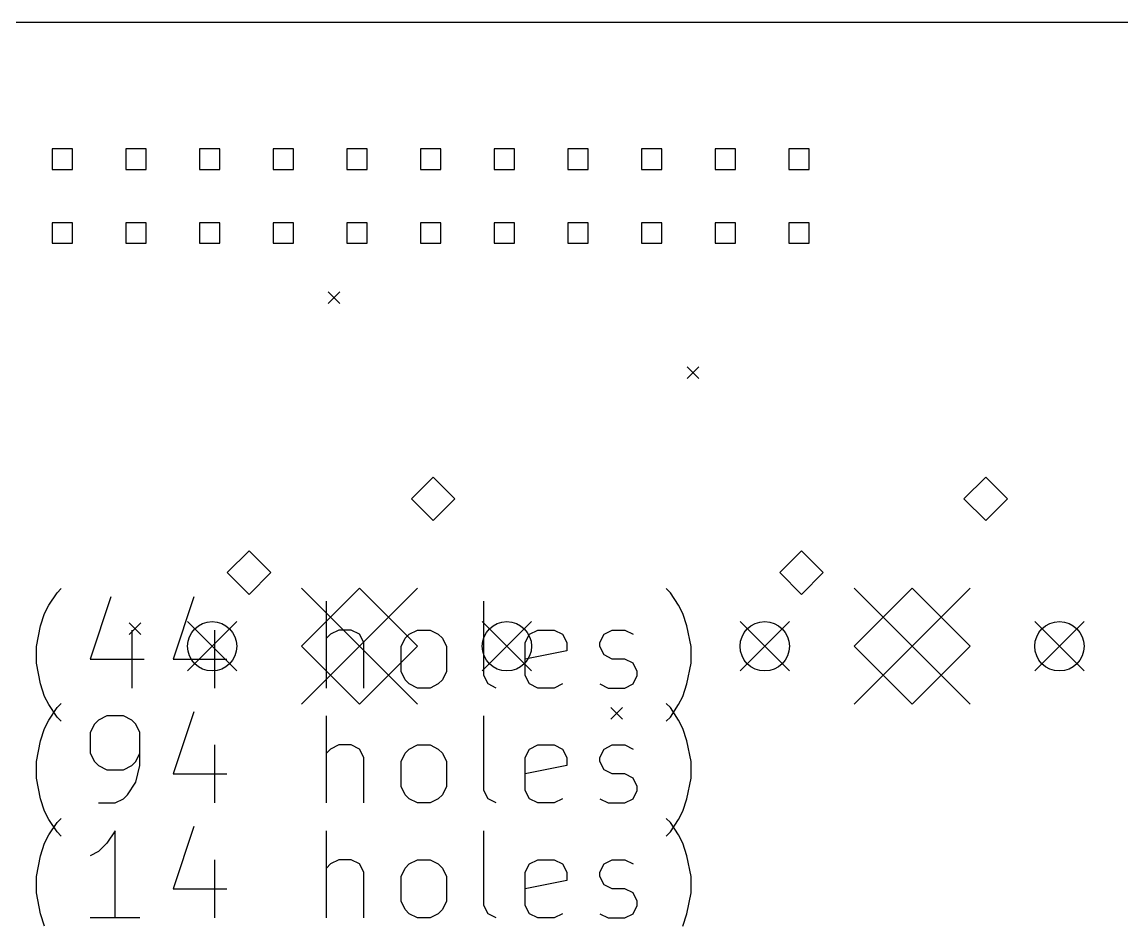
# Model space of a CAD drawing. Extents: x -0.5 to 11.2, y -4.2 to 0.5.
# Drawn here: x 1.792 to 3.285, y -0.749 to 0.472 of the extents above; entities that cross this region are included whole.
import ezdxf

# ---------------------------------------------------------------- set-up
doc = ezdxf.new("R2010")
doc.units = 0
doc.header["$MEASUREMENT"] = 0
doc.layers.add('BLACK', color=7, linetype='CONTINUOUS')

msp = doc.modelspace()

# ---------------------------------------------------------------- linework, layer by layer
at = {"layer": 'BLACK', "linetype": 'CONTINUOUS'}
for p, q in [((-0.472441, 0.472441), (11.1602, 0.472441)), ((1.86038, 0.30014), (1.83254, 0.30014)), ((1.83254, 0.30014), (1.83254, 0.272301)), ((1.86038, 0.272301), (1.86038, 0.30014)), ((1.96038, 0.30014), (1.93254, 0.30014)), ((1.93254, 0.30014), (1.93254, 0.272301)), ((1.96038, 0.272301), (1.96038, 0.30014)), ((2.06038, 0.30014), (2.03254, 0.30014)), ((2.03254, 0.30014), (2.03254, 0.272301)), ((2.06038, 0.272301), (2.06038, 0.30014)), ((2.16038, 0.30014), (2.13254, 0.30014)), ((2.13254, 0.30014), (2.13254, 0.272301)), ((2.16038, 0.272301), (2.16038, 0.30014)), ((2.26038, 0.30014), (2.23254, 0.30014)), ((2.23254, 0.30014), (2.23254, 0.272301)), ((2.26038, 0.272301), (2.26038, 0.30014)), ((2.36038, 0.30014), (2.33254, 0.30014)), ((2.33254, 0.30014), (2.33254, 0.272301)), ((2.36038, 0.272301), (2.36038, 0.30014)), ((2.46038, 0.30014), (2.43254, 0.30014)), ((2.43254, 0.30014), (2.43254, 0.272301)), ((2.46038, 0.272301), (2.46038, 0.30014)), ((2.56038, 0.30014), (2.53254, 0.30014)), ((2.53254, 0.30014), (2.53254, 0.272301)), ((2.56038, 0.272301), (2.56038, 0.30014)), ((2.66038, 0.30014), (2.63254, 0.30014)), ((2.63254, 0.30014), (2.63254, 0.272301)), ((2.66038, 0.272301), (2.66038, 0.30014)), ((2.76038, 0.30014), (2.73254, 0.30014)), ((2.73254, 0.30014), (2.73254, 0.272301)), ((2.76038, 0.272301), (2.76038, 0.30014)), ((2.86038, 0.30014), (2.83254, 0.30014)), ((2.83254, 0.30014), (2.83254, 0.272301)), ((2.86038, 0.272301), (2.86038, 0.30014)), ((1.83254, 0.272301), (1.86038, 0.272301)), ((1.93254, 0.272301), (1.96038, 0.272301)), ((2.03254, 0.272301), (2.06038, 0.272301)), ((2.13254, 0.272301), (2.16038, 0.272301)), ((2.23254, 0.272301), (2.26038, 0.272301)), ((2.33254, 0.272301), (2.36038, 0.272301)), ((2.43254, 0.272301), (2.46038, 0.272301)), ((2.53254, 0.272301), (2.56038, 0.272301)), ((2.63254, 0.272301), (2.66038, 0.272301)), ((2.73254, 0.272301), (2.76038, 0.272301)), ((2.83254, 0.272301), (2.86038, 0.272301)), ((1.86038, 0.20014), (1.83254, 0.20014)), ((1.83254, 0.20014), (1.83254, 0.172301)), ((1.86038, 0.172301), (1.86038, 0.20014)), ((1.96038, 0.20014), (1.93254, 0.20014)), ((1.93254, 0.20014), (1.93254, 0.172301)), ((1.96038, 0.172301), (1.96038, 0.20014)), ((2.06038, 0.20014), (2.03254, 0.20014)), ((2.03254, 0.20014), (2.03254, 0.172301)), ((2.06038, 0.172301), (2.06038, 0.20014)), ((2.16038, 0.20014), (2.13254, 0.20014)), ((2.13254, 0.20014), (2.13254, 0.172301)), ((2.16038, 0.172301), (2.16038, 0.20014)), ((2.26038, 0.20014), (2.23254, 0.20014)), ((2.23254, 0.20014), (2.23254, 0.172301)), ((2.26038, 0.172301), (2.26038, 0.20014)), ((2.36038, 0.20014), (2.33254, 0.20014)), ((2.33254, 0.20014), (2.33254, 0.172301)), ((2.36038, 0.172301), (2.36038, 0.20014)), ((2.46038, 0.20014), (2.43254, 0.20014)), ((2.43254, 0.20014), (2.43254, 0.172301)), ((2.46038, 0.172301), (2.46038, 0.20014)), ((2.56038, 0.20014), (2.53254, 0.20014)), ((2.53254, 0.20014), (2.53254, 0.172301)), ((2.56038, 0.172301), (2.56038, 0.20014)), ((2.66038, 0.20014), (2.63254, 0.20014)), ((2.63254, 0.20014), (2.63254, 0.172301)), ((2.66038, 0.172301), (2.66038, 0.20014)), ((2.76038, 0.20014), (2.73254, 0.20014)), ((2.73254, 0.20014), (2.73254, 0.172301)), ((2.76038, 0.172301), (2.76038, 0.20014)), ((2.86038, 0.20014), (2.83254, 0.20014)), ((2.83254, 0.20014), (2.83254, 0.172301)), ((2.86038, 0.172301), (2.86038, 0.20014)), ((1.83254, 0.172301), (1.86038, 0.172301)), ((1.93254, 0.172301), (1.96038, 0.172301)), ((2.03254, 0.172301), (2.06038, 0.172301)), ((2.13254, 0.172301), (2.16038, 0.172301)), ((2.23254, 0.172301), (2.26038, 0.172301)), ((2.33254, 0.172301), (2.36038, 0.172301)), ((2.43254, 0.172301), (2.46038, 0.172301)), ((2.53254, 0.172301), (2.56038, 0.172301)), ((2.63254, 0.172301), (2.66038, 0.172301)), ((2.73254, 0.172301), (2.76038, 0.172301)), ((2.83254, 0.172301), (2.86038, 0.172301)), ((2.20731, 0.106402), (2.22306, 0.090653)), ((2.22306, 0.106402), (2.20731, 0.090653)), ((2.69465, 0.004602), (2.7104, -0.011146)), ((2.7104, 0.004602), (2.69465, -0.011146)), ((2.34992, -0.145157), (2.32039, -0.174685)), ((2.37945, -0.174685), (2.34992, -0.145157)), ((3.09992, -0.145157), (3.07039, -0.174685)), ((3.12945, -0.174685), (3.09992, -0.145157)), ((2.32039, -0.174685), (2.34992, -0.204213)), ((2.34992, -0.204213), (2.37945, -0.174685)), ((3.07039, -0.174685), (3.09992, -0.204213)), ((3.09992, -0.204213), (3.12945, -0.174685)), ((2.09992, -0.245157), (2.07039, -0.274685)), ((2.12945, -0.274685), (2.09992, -0.245157)), ((2.84992, -0.245157), (2.82039, -0.274685)), ((2.87945, -0.274685), (2.84992, -0.245157)), ((2.07039, -0.274685), (2.09992, -0.304213)), ((2.09992, -0.304213), (2.12945, -0.274685)), ((2.82039, -0.274685), (2.84992, -0.304213)), ((2.84992, -0.304213), (2.87945, -0.274685)), ((1.83943, -0.302025), (1.84505, -0.2964)), ((2.17118, -0.295945), (2.32866, -0.453425)), ((2.32866, -0.295945), (2.17118, -0.453425)), ((2.24992, -0.295945), (2.17118, -0.374685)), ((2.32866, -0.374685), (2.24992, -0.295945)), ((2.67182, -0.302025), (2.6662, -0.2964)), ((2.92118, -0.295945), (3.07866, -0.453425)), ((3.07866, -0.295945), (2.92118, -0.453425)), ((2.99992, -0.295945), (2.92118, -0.374685)), ((3.07866, -0.374685), (2.99992, -0.295945)), ((1.82818, -0.318898), (1.83943, -0.302025)), ((1.91254, -0.307649), (1.88442, -0.392013)), ((2.02503, -0.307649), (1.99691, -0.392013)), ((2.20501, -0.431384), (2.20501, -0.313273)), ((2.41873, -0.414511), (2.41873, -0.313273)), ((2.68307, -0.318898), (2.67182, -0.302025)), ((1.82255, -0.330146), (1.82818, -0.318898)), ((2.6887, -0.330146), (2.68307, -0.318898)), ((1.81693, -0.347019), (1.82255, -0.330146)), ((1.93726, -0.342866), (1.95301, -0.358614)), ((1.95301, -0.342866), (1.93726, -0.358614)), ((2.01646, -0.34122), (2.08339, -0.40815)), ((2.08339, -0.34122), (2.01646, -0.40815)), ((2.41646, -0.34122), (2.48339, -0.40815)), ((2.48339, -0.34122), (2.41646, -0.40815)), ((2.69432, -0.347019), (2.6887, -0.330146)), ((2.76646, -0.34122), (2.83339, -0.40815)), ((2.83339, -0.34122), (2.76646, -0.40815)), ((3.16646, -0.34122), (3.23339, -0.40815)), ((3.23339, -0.34122), (3.16646, -0.40815)), ((1.8113, -0.375141), (1.81693, -0.347019)), ((1.94066, -0.352643), (1.94066, -0.431384)), ((2.05315, -0.352643), (2.05315, -0.431384)), ((2.21063, -0.358268), (2.20501, -0.363892)), ((2.22188, -0.352643), (2.21063, -0.358268)), ((2.23875, -0.352643), (2.22188, -0.352643)), ((2.25, -0.358268), (2.23875, -0.352643)), ((2.25562, -0.369516), (2.25, -0.358268)), ((2.31187, -0.363892), (2.31749, -0.358268)), ((2.31749, -0.358268), (2.32874, -0.352643)), ((2.32874, -0.352643), (2.34561, -0.352643)), ((2.34561, -0.352643), (2.35686, -0.358268)), ((2.35686, -0.358268), (2.36249, -0.363892)), ((2.47497, -0.369516), (2.4806, -0.358268)), ((2.4806, -0.358268), (2.49184, -0.352643)), ((2.49184, -0.352643), (2.51434, -0.352643)), ((2.51434, -0.352643), (2.52559, -0.358268)), ((2.52559, -0.358268), (2.53121, -0.369516)), ((2.57621, -0.369516), (2.58183, -0.358268)), ((2.58183, -0.358268), (2.59308, -0.352643)), ((2.59308, -0.352643), (2.60995, -0.352643)), ((2.60995, -0.352643), (2.6212, -0.358268)), ((2.69994, -0.375141), (2.69432, -0.347019)), ((2.25562, -0.431384), (2.25562, -0.369516)), ((2.30624, -0.375141), (2.31187, -0.363892)), ((2.36249, -0.363892), (2.36811, -0.375141)), ((2.47497, -0.414511), (2.47497, -0.369516)), ((2.53121, -0.369516), (2.53121, -0.380765)), ((2.57621, -0.375141), (2.57621, -0.369516)), ((1.8113, -0.397638), (1.8113, -0.375141)), ((2.17118, -0.374685), (2.24992, -0.453425)), ((2.24992, -0.453425), (2.32866, -0.374685)), ((2.30624, -0.408886), (2.30624, -0.375141)), ((2.36811, -0.375141), (2.36811, -0.408886)), ((2.53121, -0.380765), (2.47497, -0.392013)), ((2.58183, -0.386389), (2.57621, -0.375141)), ((2.59308, -0.392013), (2.58183, -0.386389)), ((2.69994, -0.397638), (2.69994, -0.375141)), ((2.92118, -0.374685), (2.99992, -0.453425)), ((2.99992, -0.453425), (3.07866, -0.374685)), ((1.81693, -0.425759), (1.8113, -0.397638)), ((1.88442, -0.392013), (1.95754, -0.392013)), ((1.99691, -0.392013), (2.07002, -0.392013)), ((2.60995, -0.392013), (2.59308, -0.392013)), ((2.6212, -0.397638), (2.60995, -0.392013)), ((2.62683, -0.408886), (2.6212, -0.397638)), ((2.69432, -0.425759), (2.69994, -0.397638)), ((2.31187, -0.420135), (2.30624, -0.408886)), ((2.36811, -0.408886), (2.36249, -0.420135)), ((2.42435, -0.425759), (2.41873, -0.414511)), ((2.4806, -0.425759), (2.47497, -0.414511)), ((2.6212, -0.425759), (2.62683, -0.414511)), ((2.62683, -0.414511), (2.62683, -0.408886)), ((1.82255, -0.442632), (1.81693, -0.425759)), ((2.31749, -0.425759), (2.31187, -0.420135)), ((2.32874, -0.431384), (2.31749, -0.425759)), ((2.34561, -0.431384), (2.32874, -0.431384)), ((2.35686, -0.425759), (2.34561, -0.431384)), ((2.36249, -0.420135), (2.35686, -0.425759)), ((2.4356, -0.431384), (2.42435, -0.425759)), ((2.49184, -0.431384), (2.4806, -0.425759)), ((2.51434, -0.431384), (2.49184, -0.431384)), ((2.52559, -0.425759), (2.51434, -0.431384)), ((2.57621, -0.425759), (2.58746, -0.431384)), ((2.58746, -0.431384), (2.60995, -0.431384)), ((2.60995, -0.431384), (2.6212, -0.425759)), ((2.6887, -0.442632), (2.69432, -0.425759)), ((1.82818, -0.453881), (1.82255, -0.442632)), ((2.68307, -0.453881), (2.6887, -0.442632)), ((1.83943, -0.470754), (1.82818, -0.453881)), ((1.82818, -0.474803), (1.83943, -0.45793)), ((1.83943, -0.45793), (1.84505, -0.452306)), ((2.59121, -0.45785), (2.60696, -0.473598)), ((2.60696, -0.45785), (2.59121, -0.473598)), ((2.67182, -0.45793), (2.6662, -0.452306)), ((2.67182, -0.470754), (2.68307, -0.453881)), ((2.68307, -0.474803), (2.67182, -0.45793)), ((1.82255, -0.486052), (1.82818, -0.474803)), ((1.84505, -0.476378), (1.83943, -0.470754)), ((1.89567, -0.474803), (1.89004, -0.480427)), ((1.90692, -0.469179), (1.89567, -0.474803)), ((1.92942, -0.469179), (1.90692, -0.469179)), ((1.94066, -0.474803), (1.92942, -0.469179)), ((1.94629, -0.480427), (1.94066, -0.474803)), ((2.02503, -0.463555), (1.99691, -0.547919)), ((2.20501, -0.587289), (2.20501, -0.469179)), ((2.41873, -0.570416), (2.41873, -0.469179)), ((2.6662, -0.476378), (2.67182, -0.470754)), ((2.6887, -0.486052), (2.68307, -0.474803)), ((1.81693, -0.502925), (1.82255, -0.486052)), ((1.89004, -0.480427), (1.88442, -0.491676)), ((1.88442, -0.491676), (1.88442, -0.519798)), ((1.95191, -0.491676), (1.94629, -0.480427)), ((1.95191, -0.53667), (1.95191, -0.491676)), ((2.69432, -0.502925), (2.6887, -0.486052)), ((1.8113, -0.531046), (1.81693, -0.502925)), ((2.69994, -0.531046), (2.69432, -0.502925)), ((1.88442, -0.519798), (1.89004, -0.531046)), ((1.94629, -0.531046), (1.95191, -0.519798)), ((2.05315, -0.508549), (2.05315, -0.587289)), ((2.21063, -0.514173), (2.20501, -0.519798)), ((2.22188, -0.508549), (2.21063, -0.514173)), ((2.23875, -0.508549), (2.22188, -0.508549)), ((2.25, -0.514173), (2.23875, -0.508549)), ((2.25562, -0.525422), (2.25, -0.514173)), ((2.30624, -0.531046), (2.31187, -0.519798)), ((2.31187, -0.519798), (2.31749, -0.514173)), ((2.31749, -0.514173), (2.32874, -0.508549)), ((2.32874, -0.508549), (2.34561, -0.508549)), ((2.34561, -0.508549), (2.35686, -0.514173)), ((2.35686, -0.514173), (2.36249, -0.519798)), ((2.36249, -0.519798), (2.36811, -0.531046)), ((2.47497, -0.525422), (2.4806, -0.514173)), ((2.4806, -0.514173), (2.49184, -0.508549)), ((2.49184, -0.508549), (2.51434, -0.508549)), ((2.51434, -0.508549), (2.52559, -0.514173)), ((2.52559, -0.514173), (2.53121, -0.525422)), ((2.57621, -0.525422), (2.58183, -0.514173)), ((2.58183, -0.514173), (2.59308, -0.508549)), ((2.59308, -0.508549), (2.60995, -0.508549)), ((2.60995, -0.508549), (2.6212, -0.514173)), ((1.8113, -0.553543), (1.8113, -0.531046)), ((1.89004, -0.531046), (1.89567, -0.53667)), ((1.89567, -0.53667), (1.90692, -0.542295)), ((1.92942, -0.542295), (1.94066, -0.53667)), ((1.94066, -0.53667), (1.94629, -0.531046)), ((1.94629, -0.559168), (1.95191, -0.53667)), ((2.25562, -0.587289), (2.25562, -0.525422)), ((2.30624, -0.564792), (2.30624, -0.531046)), ((2.36811, -0.531046), (2.36811, -0.564792)), ((2.47497, -0.570416), (2.47497, -0.525422)), ((2.53121, -0.53667), (2.47497, -0.547919)), ((2.53121, -0.525422), (2.53121, -0.53667)), ((2.57621, -0.531046), (2.57621, -0.525422)), ((2.58183, -0.542295), (2.57621, -0.531046)), ((2.69994, -0.553543), (2.69994, -0.531046)), ((1.90692, -0.542295), (1.92942, -0.542295)), ((1.99691, -0.547919), (2.07002, -0.547919)), ((2.59308, -0.547919), (2.58183, -0.542295)), ((2.60995, -0.547919), (2.59308, -0.547919)), ((2.6212, -0.553543), (2.60995, -0.547919)), ((1.81693, -0.581665), (1.8113, -0.553543)), ((1.93504, -0.57604), (1.94629, -0.559168)), ((2.31187, -0.57604), (2.30624, -0.564792)), ((2.36811, -0.564792), (2.36249, -0.57604)), ((2.62683, -0.564792), (2.6212, -0.553543)), ((2.62683, -0.570416), (2.62683, -0.564792)), ((2.69432, -0.581665), (2.69994, -0.553543)), ((1.82255, -0.598538), (1.81693, -0.581665)), ((1.91817, -0.587289), (1.92942, -0.581665)), ((1.92942, -0.581665), (1.93504, -0.57604)), ((2.31749, -0.581665), (2.31187, -0.57604)), ((2.32874, -0.587289), (2.31749, -0.581665)), ((2.35686, -0.581665), (2.34561, -0.587289)), ((2.36249, -0.57604), (2.35686, -0.581665)), ((2.42435, -0.581665), (2.41873, -0.570416)), ((2.4356, -0.587289), (2.42435, -0.581665)), ((2.4806, -0.581665), (2.47497, -0.570416)), ((2.49184, -0.587289), (2.4806, -0.581665)), ((2.52559, -0.581665), (2.51434, -0.587289)), ((2.57621, -0.581665), (2.58746, -0.587289)), ((2.60995, -0.587289), (2.6212, -0.581665)), ((2.6212, -0.581665), (2.62683, -0.570416)), ((2.6887, -0.598538), (2.69432, -0.581665)), ((1.89567, -0.587289), (1.91817, -0.587289)), ((2.34561, -0.587289), (2.32874, -0.587289)), ((2.51434, -0.587289), (2.49184, -0.587289)), ((2.58746, -0.587289), (2.60995, -0.587289)), ((1.82818, -0.609786), (1.82255, -0.598538)), ((1.83943, -0.626659), (1.82818, -0.609786)), ((1.83943, -0.613836), (1.84505, -0.608211)), ((2.67182, -0.613836), (2.6662, -0.608211)), ((2.67182, -0.626659), (2.68307, -0.609786)), ((2.68307, -0.609786), (2.6887, -0.598538)), ((1.82818, -0.630709), (1.83943, -0.613836)), ((1.84505, -0.632283), (1.83943, -0.626659)), ((1.91817, -0.625084), (1.90692, -0.641957)), ((1.91817, -0.743195), (1.91817, -0.625084)), ((2.02503, -0.61946), (1.99691, -0.703824)), ((2.20501, -0.743195), (2.20501, -0.625084)), ((2.41873, -0.726322), (2.41873, -0.625084)), ((2.6662, -0.632283), (2.67182, -0.626659)), ((2.68307, -0.630709), (2.67182, -0.613836)), ((1.81693, -0.65883), (1.82255, -0.641957)), ((1.82255, -0.641957), (1.82818, -0.630709)), ((1.90692, -0.641957), (1.89567, -0.653206)), ((2.6887, -0.641957), (2.68307, -0.630709)), ((2.69432, -0.65883), (2.6887, -0.641957)), ((1.89567, -0.653206), (1.88442, -0.65883)), ((1.8113, -0.686952), (1.81693, -0.65883)), ((2.05315, -0.664454), (2.05315, -0.743195)), ((2.21063, -0.670079), (2.20501, -0.675703)), ((2.22188, -0.664454), (2.21063, -0.670079)), ((2.23875, -0.664454), (2.22188, -0.664454)), ((2.25, -0.670079), (2.23875, -0.664454)), ((2.25562, -0.681327), (2.25, -0.670079)), ((2.31187, -0.675703), (2.31749, -0.670079)), ((2.31749, -0.670079), (2.32874, -0.664454)), ((2.32874, -0.664454), (2.34561, -0.664454)), ((2.34561, -0.664454), (2.35686, -0.670079)), ((2.35686, -0.670079), (2.36249, -0.675703)), ((2.47497, -0.681327), (2.4806, -0.670079)), ((2.4806, -0.670079), (2.49184, -0.664454)), ((2.49184, -0.664454), (2.51434, -0.664454)), ((2.51434, -0.664454), (2.52559, -0.670079)), ((2.52559, -0.670079), (2.53121, -0.681327)), ((2.57621, -0.681327), (2.58183, -0.670079)), ((2.58183, -0.670079), (2.59308, -0.664454)), ((2.59308, -0.664454), (2.60995, -0.664454)), ((2.60995, -0.664454), (2.6212, -0.670079)), ((2.69994, -0.686952), (2.69432, -0.65883)), ((2.25562, -0.743195), (2.25562, -0.681327)), ((2.30624, -0.686952), (2.31187, -0.675703)), ((2.36249, -0.675703), (2.36811, -0.686952)), ((2.47497, -0.726322), (2.47497, -0.681327)), ((2.53121, -0.681327), (2.53121, -0.692576)), ((2.57621, -0.686952), (2.57621, -0.681327)), ((1.8113, -0.709449), (1.8113, -0.686952)), ((2.30624, -0.720697), (2.30624, -0.686952)), ((2.36811, -0.686952), (2.36811, -0.720697)), ((2.53121, -0.692576), (2.47497, -0.703824)), ((2.58183, -0.6982), (2.57621, -0.686952)), ((2.59308, -0.703824), (2.58183, -0.6982)), ((2.69994, -0.709449), (2.69994, -0.686952)), ((1.81693, -0.73757), (1.8113, -0.709449)), ((1.99691, -0.703824), (2.07002, -0.703824)), ((2.60995, -0.703824), (2.59308, -0.703824)), ((2.6212, -0.709449), (2.60995, -0.703824)), ((2.62683, -0.720697), (2.6212, -0.709449)), ((2.69432, -0.73757), (2.69994, -0.709449)), ((2.31187, -0.731946), (2.30624, -0.720697)), ((2.36811, -0.720697), (2.36249, -0.731946)), ((2.42435, -0.73757), (2.41873, -0.726322)), ((2.4806, -0.73757), (2.47497, -0.726322)), ((2.6212, -0.73757), (2.62683, -0.726322)), ((2.62683, -0.726322), (2.62683, -0.720697)), ((1.82255, -0.754443), (1.81693, -0.73757)), ((1.95191, -0.743195), (1.88442, -0.743195)), ((2.31749, -0.73757), (2.31187, -0.731946)), ((2.32874, -0.743195), (2.31749, -0.73757)), ((2.34561, -0.743195), (2.32874, -0.743195)), ((2.35686, -0.73757), (2.34561, -0.743195)), ((2.36249, -0.731946), (2.35686, -0.73757)), ((2.4356, -0.743195), (2.42435, -0.73757)), ((2.49184, -0.743195), (2.4806, -0.73757)), ((2.51434, -0.743195), (2.49184, -0.743195)), ((2.52559, -0.73757), (2.51434, -0.743195)), ((2.57621, -0.73757), (2.58746, -0.743195)), ((2.58746, -0.743195), (2.60995, -0.743195)), ((2.60995, -0.743195), (2.6212, -0.73757)), ((2.6887, -0.754443), (2.69432, -0.73757))]:
    msp.add_line(p, q, dxfattribs=at)
at = {"layer": 'BLACK'}
for centre in [(2.04992, -0.374685), (2.44992, -0.374685), (2.79992, -0.374685), (3.19992, -0.374685)]:
    msp.add_circle(centre, 0.033465, dxfattribs=at)

doc.saveas('drawing.dxf')
